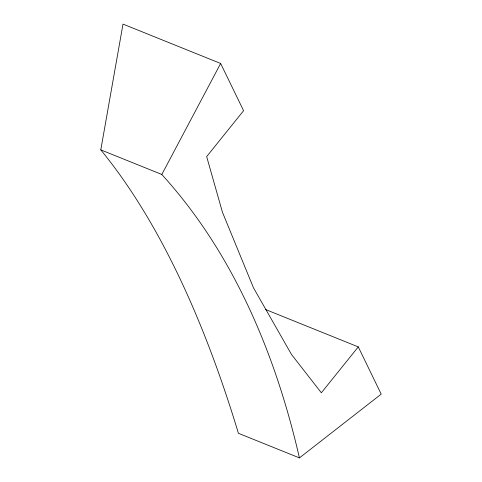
<?xml version="1.0" encoding="UTF-8"?>
<svg xmlns="http://www.w3.org/2000/svg" width="482" height="482" viewBox="0 0 482 482"><rect width="100%" height="100%" fill="white"/><g stroke="black" fill="none" stroke-linecap="round" stroke-linejoin="round"><path stroke-width="0.72" d="M358.271 346.895L381.208 394.131L299.442 457.9L238.415 433.294A2508.298 760.018 -78.6 0 0 100.786 149.878L123.006 24.1L220.642 63.467L243.585 110.703L206.664 156.596L222.467 212.303L253.472 287.784L291.52 354.511L321.355 392.788L358.271 346.895L265.516 309.498M220.642 63.467L161.813 174.472L100.792 149.866M161.807 174.484A2508.298 1028.715 -57 0 1 299.43 457.912"/></g></svg>
